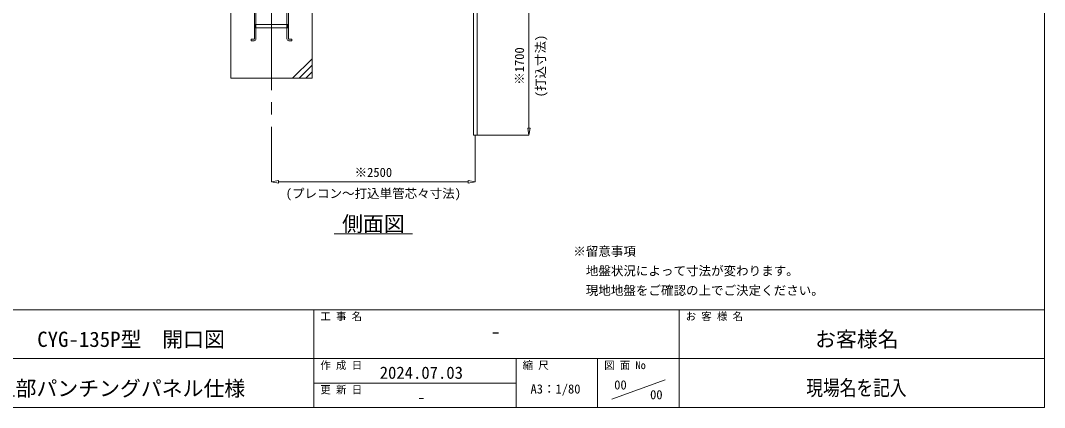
# Model space of a CAD drawing. Units: millimetres, scale not verified. Extents: x -16120 to 16120, y -26100 to 26100.
# Drawn here: x 3522 to 16080, y -26100 to -21351 of the extents above; entities that cross this region are included whole.
import ezdxf
from ezdxf.enums import TextEntityAlignment as Align

# ---------------------------------------------------------------- set-up
doc = ezdxf.new("R2010")
doc.units = ezdxf.units.MM
doc.header["$LTSCALE"] = 150
doc.linetypes.add('CHAIN2', pattern=[12, 9, -1, 1, -1])
doc.linetypes.add('DASHED1', pattern=[1.8, 1.2, -0.6])
for name, color, linetype, lineweight in [('0-9_基礎工事用PCA大', 134, 'Continuous', 18), ('0-A_図面枠', 134, 'Continuous', 18), ('0-B_寸法', 134, 'Continuous', 18), ('1-1_単管', 134, 'Continuous', 18), ('1-6_通芯', 134, 'CHAIN2', 18), ('1-B_文字', 134, 'Continuous', 18)]:
    doc.layers.add(name, color=color, linetype=linetype, lineweight=lineweight)
doc.styles.add('ＭＳ ゴシック', font='')
doc.styles.get('ＭＳ ゴシック').set_extended_font_data('MS Gothic')

msp = doc.modelspace()

# ---------------------------------------------------------------- linework, layer by layer
at = {"layer": '0-9_基礎工事用PCA大'}
for p, q in [((6409.3, -21240), (6409.3, -21402)), ((6790.2, -21240), (6790.2, -21402)), ((6409.3, -21440), (6409.3, -21577)), ((6790.2, -21440), (6790.2, -21577)), ((7099.7, -21820), (6859.7, -22060)), ((7099.7, -21900), (6939.7, -22060)), ((7099.7, -21980), (7019.7, -22060))]:
    msp.add_line(p, q, dxfattribs=at)
at = {"layer": '0-9_基礎工事用PCA大', "linetype": 'DASHED1'}
for p, q in [((6409.3, -21402), (6409.3, -21440)), ((6790.2, -21402), (6790.2, -21440))]:
    msp.add_line(p, q, dxfattribs=at)
at = {"layer": '0-9_基礎工事用PCA大'}
for points in [[(6099.7, -22060), (7099.7, -22060), (7099.7, -21060), (6099.7, -21060)], [(6399.7, -21402), (6799.7, -21402), (6799.7, -21440), (6399.7, -21440)]]:
    msp.add_lwpolyline(points, close=True, dxfattribs=at)
for points in [[(6390.2, -21576.9), (6390.2, -21000), (6409.3, -21000), (6409.3, -21202)], [(6809.3, -21576.9), (6809.3, -21000), (6790.2, -21000), (6790.2, -21202)], [(6386.3, -21600), (6349.3, -21600), (6349.3, -21580.9), (6386.2, -21580.9)], [(6813.2, -21600), (6850.2, -21600), (6850.2, -21580.9), (6813.3, -21580.9)]]:
    msp.add_lwpolyline(points, dxfattribs=at)
for centre, radius, start, end in [((6386.2, -21576.9), 4, 270, 360), ((6386.3, -21577), 23, 270, 360), ((6813.2, -21577), 23, 180, 270), ((6813.3, -21576.9), 4, 180, 270)]:
    msp.add_arc(centre, radius, start, end, dxfattribs=at)
at = {"layer": '0-A_図面枠'}
for p, q in [((-16120.3, -24900), (16079.7, -24900)), ((7119.7, -24900), (7119.7, -26100)), ((11599.7, -24900), (11599.7, -26100)), ((2639.7, -25500), (16079.7, -25500)), ((9599.7, -25500), (9599.7, -26100)), ((10599.7, -25500), (10599.7, -26100)), ((9599.7, -25800), (7119.7, -25800)), ((10772.5, -25999), (11427, -25761))]:
    msp.add_line(p, q, dxfattribs=at)
msp.add_lwpolyline([(-16120.3, -3900), (16079.7, -3900), (16079.7, -26100), (-16120.3, -26100)], close=True, dxfattribs=at)
at = {"layer": '0-B_寸法'}
for p, q in [((9756.9, -21148), (9756.9, -22672)), ((9742.3, -22672), (9756.9, -22760)), ((9742.3, -22672), (9771.6, -22672)), ((9756.9, -22760), (9771.6, -22672)), ((9099.7, -22761), (9099.7, -23331.5)), ((9125, -22760), (9757.9, -22760)), ((6599.7, -23011.5), (6599.7, -23331.5)), ((6687.7, -23315.9), (6599.7, -23330.5)), ((6599.7, -23330.5), (6687.7, -23345.2)), ((6687.7, -23315.9), (6687.7, -23345.2)), ((9011.7, -23330.5), (6687.7, -23330.5)), ((9011.7, -23315.9), (9099.7, -23330.5)), ((9011.7, -23315.9), (9011.7, -23345.2)), ((9099.7, -23330.5), (9011.7, -23345.2))]:
    msp.add_line(p, q, dxfattribs=at)
at = {"layer": '1-1_単管'}
msp.add_lwpolyline([(9075.4, -20867.8), (9075.4, -22760), (9124, -22760), (9124, -20928)], dxfattribs=at)
at = {"layer": '1-6_通芯'}
msp.add_line((6599.7, -15454.2), (6599.7, -23330.5), dxfattribs=at)
at = {"layer": '1-B_文字'}
msp.add_line((7369.7, -23970.5), (8329.7, -23970.5), dxfattribs=at)

# ---------------------------------------------------------------- texts
at = {"layer": '0-A_図面枠', "style": 'ＭＳ ゴシック'}
for s, height, p in [('工 事 名', 93.84, (7199.7, -25056.8)), ('お 客 様 名', 93.84, (11679.7, -25056.8)), ('CYG-135P型\u3000開口図', 187.7, (3727.7, -25413)), ('作 成 日\u3000', 93.84, (7199.7, -25656.8)), ('2024.07.03', 150.1, (7927.3, -25792.6)), ('縮 尺', 93.84, (9679.7, -25656.8)), ('図 面 No', 93.84, (10679.7, -25656.8)), ('上部パンチングパネル仕様', 187.7, (3205.9, -26015.8)), ('更 新 日\u3000', 93.84, (7199.7, -25956.8)), ('A3：1/80', 112.6, (9776.4, -25961.8)), ('-', 150.1, (8388.1, -26092.6))]:
    msp.add_text(s, height=height, dxfattribs=at).set_placement(p, align=Align.BOTTOM_LEFT)
at = {"layer": '0-A_図面枠', "color": 3, "style": 'ＭＳ ゴシック'}
for s, height, p in [('-', 187.7, (9287, -25314.7)), ('お客様名', 187.7, (13265.9, -25411.8)), ('00', 112.6, (10802.9, -25912.2)), ('00', 112.6, (11242.9, -26032.2))]:
    msp.add_text(s, height=height, dxfattribs=at).set_placement(p, align=Align.BOTTOM_LEFT)
at = {"layer": '0-A_図面枠', "color": 3, "style": 'ＭＳ ゴシック', "width": 0.8}
msp.add_text('現場名を記入', height=187.7, dxfattribs=at).set_placement((13158.4, -26008.4), align=Align.BOTTOM_LEFT)
at = {"layer": '0-B_寸法', "style": 'ＭＳ ゴシック'}
for s, p in [('(打込寸法)', (9989.9, -22294)), ('※1700', (9730.9, -22140.4))]:
    msp.add_text(s, height=112.6, rotation=90, dxfattribs=at).set_placement(p, align=Align.BOTTOM_LEFT)
for s, p in [('※2500', (7619.3, -23304.5)), ('(プレコン～打込単管芯々寸法)', (6774.5, -23563.5))]:
    msp.add_text(s, height=112.6, dxfattribs=at).set_placement(p, align=Align.BOTTOM_LEFT)
at = {"layer": '1-B_文字', "style": 'ＭＳ ゴシック'}
for s, height, p in [('側面図', 187.7, (7465.7, -23996.1)), ('※留意事項', 112.6, (10301.1, -24272.9)), ('\u3000地盤状況によって寸法が変わります。', 112.6, (10301.1, -24512.9)), ('\u3000現地地盤をご確認の上でご決定ください。', 112.6, (10301.1, -24752.9))]:
    msp.add_text(s, height=height, dxfattribs=at).set_placement(p, align=Align.BOTTOM_LEFT)

doc.saveas('drawing.dxf')
